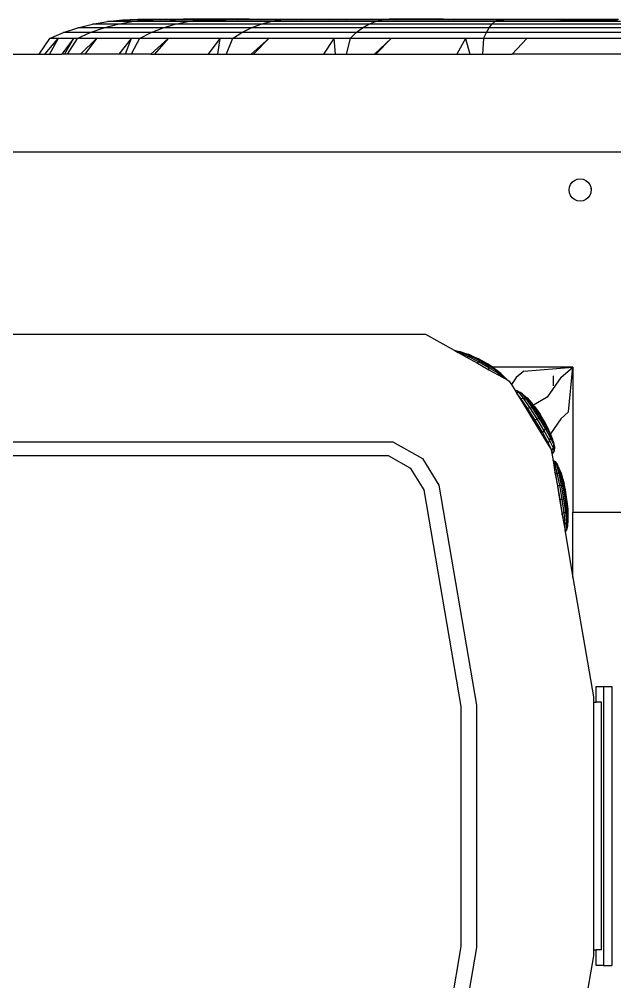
# Model space of a CAD drawing. Header units: inches. Extents: x -625442 to 34963, y -27993 to 66986.
# Drawn here: x 3347.11 to 3374.13, y 22020.91 to 22064.6 of the extents above; entities that cross this region are included whole.
import ezdxf

# ---------------------------------------------------------------- set-up
doc = ezdxf.new("R2010")
doc.units = ezdxf.units.IN
doc.header["$LTSCALE"] = 0.5
doc.header["$MEASUREMENT"] = 0
doc.layers.add('P-FURNITURE', color=201, linetype='Continuous')

# ---------------------------------------------------------------- blocks, each defined once
blk = doc.blocks.new('John Deere pl')
for p, q in [((5.6599, 3.6715), (5.6875, 3.6725)), ((5.6743, 3.6715), (5.6945, 3.6722)), ((5.6875, 3.6725), (5.6945, 3.6722)), ((5.6875, 3.6725), (5.7014, 3.6725)), ((5.6945, 3.6722), (5.7014, 3.6725)), ((5.6945, 3.6722), (5.7088, 3.6717)), ((5.7014, 3.6725), (5.7155, 3.6719)), ((5.7014, 3.6725), (5.7291, 3.6725)), ((5.7029, 3.6715), (5.7088, 3.6717)), ((5.7088, 3.6717), (5.7155, 3.6719)), ((5.7088, 3.6717), (5.7151, 3.6715)), ((5.7155, 3.6719), (5.7291, 3.6725)), ((5.7155, 3.6719), (5.7285, 3.6715)), ((5.7291, 3.6725), (5.7699, 3.6725)), ((5.7291, 3.6725), (5.7501, 3.6717)), ((5.7501, 3.6717), (5.7699, 3.6725)), ((5.7699, 3.6725), (5.7947, 3.6715)), ((5.8235, 3.6725), (5.7699, 3.6725)), ((5.8005, 3.6715), (5.8235, 3.6725)), ((5.8235, 3.6725), (5.8465, 3.6715)), ((5.8884, 3.6725), (5.8235, 3.6725)), ((5.8676, 3.6715), (5.8884, 3.6725)), ((5.8884, 3.6725), (5.9092, 3.6715)), ((5.8884, 3.6725), (5.9642, 3.6725)), ((5.9459, 3.6715), (5.9642, 3.6725)), ((5.9642, 3.6725), (5.9824, 3.6715)), ((5.9642, 3.6725), (6.0487, 3.6725)), ((6.0334, 3.6715), (6.0487, 3.6725)), ((6.0487, 3.6725), (6.0641, 3.6715)), ((6.0487, 3.6725), (6.1415, 3.6725)), ((6.1293, 3.6715), (6.1415, 3.6725)), ((6.1415, 3.6725), (6.1538, 3.6715)), ((6.24, 3.6725), (6.1415, 3.6725)), ((6.2311, 3.6715), (6.24, 3.6725)), ((6.24, 3.6725), (6.2489, 3.6715)), ((6.24, 3.6725), (6.3435, 3.6725)), ((6.3382, 3.6715), (6.3435, 3.6725)), ((6.3435, 3.6725), (6.3489, 3.6715)), ((6.3435, 3.6725), (6.4492, 3.6725)), ((6.4474, 3.6715), (6.4492, 3.6725)), ((6.4492, 3.6725), (6.4511, 3.6715)), ((6.4492, 3.6725), (6.5564, 3.6725)), ((5.553, 3.6483), (5.5788, 3.657)), ((5.5788, 3.657), (5.6054, 3.6637)), ((5.626, 3.657), (5.5788, 3.657)), ((5.6015, 3.6483), (5.626, 3.657)), ((5.6054, 3.6637), (5.6324, 3.6686)), ((5.6512, 3.6637), (5.6054, 3.6637)), ((5.626, 3.657), (5.6512, 3.6637)), ((5.733, 3.657), (5.626, 3.657)), ((5.6324, 3.6686), (5.6599, 3.6715)), ((5.6769, 3.6686), (5.6324, 3.6686)), ((5.6512, 3.6637), (5.6769, 3.6686)), ((5.7551, 3.6637), (5.6512, 3.6637)), ((5.6599, 3.6715), (5.6743, 3.6715)), ((5.7029, 3.6715), (5.6743, 3.6715)), ((5.6769, 3.6686), (5.7029, 3.6715)), ((5.7777, 3.6686), (5.6769, 3.6686)), ((5.7151, 3.6715), (5.7029, 3.6715)), ((5.7114, 3.6483), (5.733, 3.657)), ((5.7285, 3.6715), (5.7151, 3.6715)), ((5.7451, 3.6715), (5.7285, 3.6715)), ((5.733, 3.657), (5.7551, 3.6637)), ((5.8924, 3.657), (5.733, 3.657)), ((5.7451, 3.6715), (5.7501, 3.6717)), ((5.7553, 3.6715), (5.7451, 3.6715)), ((5.7501, 3.6717), (5.7553, 3.6715)), ((5.7551, 3.6637), (5.7777, 3.6686)), ((5.9099, 3.6637), (5.7551, 3.6637)), ((5.7947, 3.6715), (5.7553, 3.6715)), ((5.7777, 3.6686), (5.8005, 3.6715)), ((5.9278, 3.6686), (5.7777, 3.6686)), ((5.8005, 3.6715), (5.7947, 3.6715)), ((5.8005, 3.6715), (5.8465, 3.6715)), ((5.8676, 3.6715), (5.8465, 3.6715)), ((5.9092, 3.6715), (5.8676, 3.6715)), ((5.8753, 3.6483), (5.8924, 3.657)), ((5.8924, 3.657), (5.9099, 3.6637)), ((6.0934, 3.657), (5.8924, 3.657)), ((5.9459, 3.6715), (5.9092, 3.6715)), ((5.9099, 3.6637), (5.9278, 3.6686)), ((6.1052, 3.6637), (5.9099, 3.6637)), ((5.9278, 3.6686), (5.9459, 3.6715)), ((6.1172, 3.6686), (5.9278, 3.6686)), ((5.9824, 3.6715), (5.9459, 3.6715)), ((6.0334, 3.6715), (5.9824, 3.6715)), ((6.0641, 3.6715), (6.0334, 3.6715)), ((6.1293, 3.6715), (6.0641, 3.6715)), ((6.082, 3.6483), (6.0934, 3.657)), ((6.0934, 3.657), (6.1052, 3.6637)), ((6.3223, 3.657), (6.0934, 3.657)), ((6.1052, 3.6637), (6.1172, 3.6686)), ((6.3275, 3.6637), (6.1052, 3.6637)), ((6.1172, 3.6686), (6.1293, 3.6715)), ((6.3328, 3.6686), (6.1172, 3.6686)), ((6.1538, 3.6715), (6.1293, 3.6715)), ((6.2311, 3.6715), (6.1538, 3.6715)), ((6.2489, 3.6715), (6.2311, 3.6715)), ((6.3382, 3.6715), (6.2489, 3.6715)), ((6.3173, 3.6483), (6.3223, 3.657)), ((6.3223, 3.657), (6.3275, 3.6637)), ((6.5635, 3.657), (6.3223, 3.657)), ((6.3275, 3.6637), (6.3328, 3.6686)), ((6.5618, 3.6637), (6.3275, 3.6637)), ((6.3328, 3.6686), (6.3382, 3.6715)), ((6.56, 3.6686), (6.3328, 3.6686)), ((6.3382, 3.6715), (6.3489, 3.6715)), ((6.4474, 3.6715), (6.3489, 3.6715)), ((6.4511, 3.6715), (6.4474, 3.6715)), ((6.4511, 3.6715), (6.5546, 3.6715)), ((5.528, 3.6379), (5.5086, 3.6093)), ((5.5191, 3.6093), (5.5433, 3.6379)), ((5.528, 3.6379), (5.553, 3.6483)), ((5.5433, 3.6379), (5.528, 3.6379)), ((5.5433, 3.6379), (5.5281, 3.6093)), ((5.571, 3.6379), (5.5433, 3.6379)), ((5.571, 3.6379), (5.5499, 3.6093)), ((5.6015, 3.6483), (5.553, 3.6483)), ((5.571, 3.6379), (5.5552, 3.6093)), ((5.5778, 3.6379), (5.5598, 3.6093)), ((5.5778, 3.6379), (5.571, 3.6379)), ((5.5778, 3.6379), (5.6015, 3.6483)), ((5.6125, 3.6379), (5.5778, 3.6379)), ((5.5837, 3.6093), (5.6125, 3.6379)), ((5.6125, 3.6379), (5.5917, 3.6093)), ((5.7114, 3.6483), (5.6015, 3.6483)), ((5.6752, 3.6379), (5.6125, 3.6379)), ((5.6752, 3.6379), (5.6533, 3.6093)), ((5.6752, 3.6379), (5.6648, 3.6093)), ((5.6906, 3.6379), (5.6752, 3.6379)), ((5.6906, 3.6379), (5.6754, 3.6093)), ((5.6906, 3.6379), (5.7114, 3.6483)), ((5.7423, 3.6379), (5.6906, 3.6379)), ((5.7109, 3.6093), (5.7423, 3.6379)), ((5.8753, 3.6483), (5.7114, 3.6483)), ((5.7423, 3.6379), (5.7175, 3.6093)), ((5.8358, 3.6379), (5.7423, 3.6379)), ((5.8358, 3.6379), (5.8147, 3.6093)), ((5.8358, 3.6379), (5.8315, 3.6093)), ((5.8588, 3.6379), (5.8358, 3.6379)), ((5.8588, 3.6379), (5.8473, 3.6093)), ((5.8588, 3.6379), (5.8753, 3.6483)), ((5.924, 3.6379), (5.8588, 3.6379)), ((6.082, 3.6483), (5.8753, 3.6483)), ((5.8921, 3.6093), (5.924, 3.6379)), ((5.924, 3.6379), (5.8967, 3.6093)), ((6.0419, 3.6379), (5.924, 3.6379)), ((6.0419, 3.6379), (6.0229, 3.6093)), ((6.0709, 3.6379), (6.0419, 3.6379)), ((6.0419, 3.6379), (6.044, 3.6093)), ((6.0709, 3.6379), (6.0639, 3.6093)), ((6.0709, 3.6379), (6.082, 3.6483)), ((6.1451, 3.6379), (6.0709, 3.6379)), ((6.3173, 3.6483), (6.082, 3.6483)), ((6.1149, 3.6093), (6.1451, 3.6379)), ((6.1451, 3.6379), (6.1173, 3.6093)), ((6.2794, 3.6379), (6.1451, 3.6379)), ((6.2794, 3.6379), (6.2638, 3.6093)), ((6.3124, 3.6379), (6.2794, 3.6379)), ((6.2794, 3.6379), (6.2877, 3.6093)), ((6.3124, 3.6379), (6.3104, 3.6093)), ((6.3124, 3.6379), (6.3173, 3.6483)), ((6.3906, 3.6379), (6.3124, 3.6379)), ((6.5652, 3.6483), (6.3173, 3.6483)), ((6.3641, 3.6093), (6.3906, 3.6379)), ((6.5669, 3.6379), (6.3906, 3.6379)), ((5.3161, 3.6093), (5.5086, 3.6093)), ((5.5086, 3.6093), (5.5191, 3.6093)), ((5.5191, 3.6093), (5.5281, 3.6093)), ((5.5281, 3.6093), (5.5499, 3.6093)), ((5.5552, 3.6093), (5.5499, 3.6093)), ((5.5598, 3.6093), (5.5552, 3.6093)), ((5.5837, 3.6093), (5.5598, 3.6093)), ((5.5917, 3.6093), (5.5837, 3.6093)), ((5.6533, 3.6093), (5.5917, 3.6093)), ((5.6648, 3.6093), (5.6533, 3.6093)), ((5.6754, 3.6093), (5.6648, 3.6093)), ((5.7109, 3.6093), (5.6754, 3.6093)), ((5.7109, 3.6093), (5.7175, 3.6093)), ((5.7175, 3.6093), (5.8147, 3.6093)), ((5.8147, 3.6093), (5.8315, 3.6093)), ((5.8315, 3.6093), (5.8473, 3.6093)), ((5.8473, 3.6093), (5.8921, 3.6093)), ((5.8921, 3.6093), (5.8967, 3.6093)), ((5.8967, 3.6093), (6.0229, 3.6093)), ((6.0229, 3.6093), (6.044, 3.6093)), ((6.044, 3.6093), (6.0639, 3.6093)), ((6.0639, 3.6093), (6.1149, 3.6093)), ((6.1149, 3.6093), (6.1173, 3.6093)), ((6.1173, 3.6093), (6.2638, 3.6093)), ((6.2638, 3.6093), (6.2877, 3.6093)), ((6.2877, 3.6093), (6.3104, 3.6093)), ((6.3104, 3.6093), (6.3641, 3.6093)), ((6.5676, 3.6093), (6.3641, 3.6093)), ((6.8568, 3.4321), (5.4264, 3.4321)), ((6.4695, 3.3738), (6.4727, 3.3779)), ((6.4727, 3.3779), (6.4769, 3.3811)), ((6.4769, 3.3811), (6.4817, 3.3831)), ((6.4817, 3.3831), (6.4869, 3.3838)), ((6.4869, 3.3838), (6.492, 3.3831)), ((6.492, 3.3831), (6.4969, 3.3811)), ((6.4969, 3.3811), (6.501, 3.3779)), ((6.501, 3.3779), (6.5042, 3.3738)), ((6.4669, 3.3638), (6.4675, 3.3689)), ((6.4675, 3.3586), (6.4669, 3.3638)), ((6.4675, 3.3689), (6.4695, 3.3738)), ((6.4695, 3.3538), (6.4675, 3.3586)), ((6.5042, 3.3738), (6.5062, 3.3689)), ((6.5062, 3.3586), (6.5042, 3.3538)), ((6.5066, 3.366), (6.5055, 3.366)), ((6.5055, 3.3596), (6.5063, 3.3596)), ((6.5062, 3.3689), (6.5066, 3.366)), ((6.5063, 3.3596), (6.5062, 3.3586)), ((6.5069, 3.3638), (6.5063, 3.3596)), ((6.5066, 3.366), (6.5069, 3.3638)), ((6.4727, 3.3496), (6.4695, 3.3538)), ((6.4769, 3.3464), (6.4727, 3.3496)), ((6.4817, 3.3444), (6.4769, 3.3464)), ((6.4869, 3.3438), (6.4817, 3.3444)), ((6.492, 3.3444), (6.4869, 3.3438)), ((6.4969, 3.3464), (6.492, 3.3444)), ((6.501, 3.3496), (6.4969, 3.3464)), ((6.5042, 3.3538), (6.501, 3.3496)), ((5.3161, 3.1029), (6.2075, 3.1029)), ((6.2075, 3.1029), (6.2592, 3.074)), ((6.2592, 3.074), (6.2689, 3.072)), ((6.2592, 3.074), (6.2601, 3.0735)), ((6.2687, 3.0701), (6.2601, 3.0735)), ((6.2601, 3.0735), (6.2666, 3.0699)), ((6.2666, 3.0699), (6.2687, 3.0701)), ((6.2666, 3.0699), (6.2813, 3.0616)), ((6.2687, 3.0701), (6.2772, 3.0688)), ((6.2843, 3.0627), (6.2687, 3.0701)), ((6.2689, 3.072), (6.2814, 3.0678)), ((6.2772, 3.0688), (6.2689, 3.072)), ((6.2772, 3.0688), (6.2872, 3.0655)), ((6.2899, 3.0627), (6.2772, 3.0688)), ((6.2813, 3.0616), (6.2843, 3.0627)), ((6.2872, 3.0655), (6.2814, 3.0678)), ((6.2843, 3.0627), (6.2899, 3.0627)), ((6.3031, 3.0529), (6.2843, 3.0627)), ((6.2872, 3.0655), (6.2982, 3.0606)), ((6.2963, 3.0612), (6.2872, 3.0655)), ((6.2899, 3.0627), (6.2963, 3.0612)), ((6.3053, 3.0547), (6.2899, 3.0627)), ((6.2813, 3.0616), (6.3011, 3.0506)), ((6.2963, 3.0612), (6.3029, 3.0583)), ((6.3071, 3.0556), (6.2963, 3.0612)), ((6.3029, 3.0583), (6.2982, 3.0606)), ((6.3011, 3.0506), (6.3031, 3.0529)), ((6.3011, 3.0506), (6.322, 3.0389)), ((6.3085, 3.0554), (6.3029, 3.0583)), ((6.3031, 3.0529), (6.3053, 3.0547)), ((6.3221, 3.0423), (6.3031, 3.0529)), ((6.3053, 3.0547), (6.3071, 3.0556)), ((6.3208, 3.0461), (6.3053, 3.0547)), ((6.3181, 3.0495), (6.3071, 3.0556)), ((6.3071, 3.0556), (6.3085, 3.0554)), ((6.3142, 3.0523), (6.3085, 3.0554)), ((6.3191, 3.0493), (6.3142, 3.0523)), ((6.3181, 3.0495), (6.3142, 3.0523)), ((6.3276, 3.0438), (6.3181, 3.0495)), ((6.3208, 3.0461), (6.3181, 3.0495)), ((6.3276, 3.0438), (6.3191, 3.0493)), ((6.3342, 3.0381), (6.3208, 3.0461)), ((6.3221, 3.0423), (6.3208, 3.0461)), ((6.322, 3.0389), (6.3221, 3.0423)), ((6.322, 3.0389), (6.3398, 3.029)), ((6.3385, 3.0325), (6.3221, 3.0423)), ((6.3342, 3.0381), (6.3276, 3.0438)), ((6.328, 3.0435), (6.3276, 3.0438)), ((6.367, 3.0435), (6.328, 3.0435)), ((6.3341, 3.0395), (6.328, 3.0435)), ((6.3434, 3.032), (6.3341, 3.0395)), ((6.3385, 3.0325), (6.3342, 3.0381)), ((6.3434, 3.032), (6.3342, 3.0381)), ((6.3498, 3.025), (6.3385, 3.0325)), ((6.3398, 3.029), (6.3385, 3.0325)), ((6.3398, 3.029), (6.351, 3.0227)), ((6.3471, 3.0286), (6.3434, 3.032)), ((6.3448, 3.0305), (6.3434, 3.032)), ((6.3448, 3.0305), (6.3471, 3.0286)), ((6.3465, 3.0286), (6.3448, 3.0305)), ((6.3465, 3.0286), (6.3471, 3.0286)), ((6.3498, 3.025), (6.3465, 3.0286)), ((6.3471, 3.0286), (6.3543, 3.0209)), ((6.4739, 3.0435), (6.367, 3.0435)), ((6.3851, 3.0364), (6.3714, 3.0247)), ((6.3851, 3.0364), (6.4739, 3.0435)), ((6.4384, 3.0097), (6.4384, 3.028)), ((6.4518, 3.0247), (6.4739, 3.0435)), ((6.4656, 2.9625), (6.4739, 3.0435)), ((6.4739, 3.0435), (6.4739, 2.7813)), ((6.351, 3.0227), (6.3498, 3.025)), ((6.3543, 3.0209), (6.3498, 3.025)), ((6.351, 3.0227), (6.3543, 3.0209)), ((6.3543, 3.0209), (6.3543, 3.0209)), ((6.3543, 3.0209), (6.3587, 3.0184)), ((6.3587, 3.0184), (6.3626, 3.012)), ((6.3714, 3.0247), (6.3626, 3.012)), ((6.3626, 3.012), (6.3693, 3.0011)), ((6.4518, 3.0247), (6.4275, 2.9894)), ((6.3693, 3.0011), (6.3721, 3.0012)), ((6.3693, 3.0011), (6.3712, 2.9981)), ((6.3712, 2.9981), (6.3759, 2.9983)), ((6.3712, 2.9981), (6.3723, 2.9961)), ((6.3721, 3.0012), (6.3793, 2.9974)), ((6.3759, 2.9983), (6.3721, 3.0012)), ((6.3795, 2.9869), (6.3723, 2.9961)), ((6.3723, 2.9961), (6.3786, 2.9859)), ((6.3759, 2.9983), (6.3827, 2.9949)), ((6.3843, 2.9876), (6.3759, 2.9983)), ((6.3827, 2.9949), (6.3793, 2.9974)), ((6.3827, 2.9949), (6.3909, 2.988)), ((6.3903, 2.9852), (6.3827, 2.9949)), ((6.3786, 2.9859), (6.3795, 2.9869)), ((6.3786, 2.9859), (6.3897, 2.9677)), ((6.3795, 2.9869), (6.3843, 2.9876)), ((6.3917, 2.9693), (6.3795, 2.9869)), ((6.3843, 2.9876), (6.3903, 2.9852)), ((6.396, 2.9705), (6.3843, 2.9876)), ((6.3903, 2.9852), (6.397, 2.9801)), ((6.4008, 2.9699), (6.3903, 2.9852)), ((6.3909, 2.988), (6.3998, 2.9781)), ((6.397, 2.9801), (6.3909, 2.988)), ((6.397, 2.9801), (6.4041, 2.9725)), ((6.4056, 2.9676), (6.397, 2.9801)), ((6.4025, 2.9746), (6.3998, 2.9781)), ((6.4275, 2.9894), (6.4025, 2.9746)), ((6.3897, 2.9677), (6.3917, 2.9693)), ((6.3897, 2.9677), (6.4027, 2.9464)), ((6.3917, 2.9693), (6.396, 2.9705)), ((6.4054, 2.9479), (6.3917, 2.9693)), ((6.396, 2.9705), (6.4008, 2.9699)), ((6.4092, 2.9498), (6.396, 2.9705)), ((6.4008, 2.9699), (6.4056, 2.9676)), ((6.4126, 2.9514), (6.4008, 2.9699)), ((6.4041, 2.9725), (6.4025, 2.9746)), ((6.4041, 2.9725), (6.4111, 2.963)), ((6.4102, 2.9637), (6.4041, 2.9725)), ((6.4056, 2.9676), (6.4102, 2.9637)), ((6.4153, 2.9524), (6.4056, 2.9676)), ((6.4102, 2.9637), (6.4143, 2.9585)), ((6.4171, 2.953), (6.4102, 2.9637)), ((6.4143, 2.9585), (6.4111, 2.963)), ((6.4178, 2.9529), (6.4143, 2.9585)), ((6.4518, 2.9501), (6.4656, 2.9625)), ((6.4027, 2.9464), (6.4054, 2.9479)), ((6.4027, 2.9464), (6.4159, 2.925)), ((6.4054, 2.9479), (6.4092, 2.9498)), ((6.4186, 2.9259), (6.4054, 2.9479)), ((6.4092, 2.9498), (6.4126, 2.9514)), ((6.422, 2.9285), (6.4092, 2.9498)), ((6.4126, 2.9514), (6.4153, 2.9524)), ((6.4241, 2.9323), (6.4126, 2.9514)), ((6.4153, 2.9524), (6.4171, 2.953)), ((6.4246, 2.9369), (6.4153, 2.9524)), ((6.4171, 2.953), (6.4178, 2.9529)), ((6.4237, 2.942), (6.4171, 2.953)), ((6.4212, 2.9472), (6.4178, 2.9529)), ((6.4237, 2.942), (6.4212, 2.9472)), ((6.424, 2.9422), (6.4212, 2.9472)), ((6.4246, 2.9369), (6.4237, 2.942)), ((6.429, 2.9324), (6.4237, 2.942)), ((6.429, 2.9324), (6.424, 2.9422)), ((6.4518, 2.9501), (6.4332, 2.9232)), ((6.4159, 2.925), (6.4186, 2.9259)), ((6.4159, 2.925), (6.4273, 2.9063)), ((6.4186, 2.9259), (6.422, 2.9285)), ((6.4293, 2.9067), (6.4186, 2.9259)), ((6.422, 2.9285), (6.4241, 2.9323)), ((6.4323, 2.91), (6.422, 2.9285)), ((6.4241, 2.9323), (6.4246, 2.9369)), ((6.4333, 2.9157), (6.4241, 2.9323)), ((6.4322, 2.9233), (6.4246, 2.9369)), ((6.4322, 2.9233), (6.429, 2.9324)), ((6.4323, 2.9256), (6.429, 2.9324)), ((6.4332, 2.9232), (6.4323, 2.9256)), ((5.0316, 2.9084), (6.1484, 2.9084)), ((6.1484, 2.9084), (6.2017, 2.8786)), ((6.4273, 2.9063), (6.4293, 2.9067)), ((6.4273, 2.9063), (6.4344, 2.8947)), ((6.4293, 2.9067), (6.4323, 2.91)), ((6.4358, 2.8932), (6.4293, 2.9067)), ((6.4333, 2.9157), (6.4322, 2.9233)), ((6.4368, 2.9138), (6.4322, 2.9233)), ((6.4323, 2.91), (6.4333, 2.9157)), ((6.4387, 2.897), (6.4323, 2.91)), ((6.4368, 2.9138), (6.4332, 2.9232)), ((6.439, 2.904), (6.4333, 2.9157)), ((6.4378, 2.9098), (6.4368, 2.9138)), ((6.4376, 2.9105), (6.4368, 2.9138)), ((6.4376, 2.9105), (6.4378, 2.9098)), ((6.4377, 2.9099), (6.4376, 2.9105)), ((6.4377, 2.9099), (6.4378, 2.9098)), ((6.439, 2.904), (6.4377, 2.9099)), ((6.4378, 2.9098), (6.4402, 2.8991)), ((6.4344, 2.8947), (6.4347, 2.8931)), ((6.4347, 2.8931), (6.4358, 2.8932)), ((6.4347, 2.8931), (6.4356, 2.8875)), ((6.4358, 2.8932), (6.4387, 2.897)), ((6.4372, 2.8875), (6.4358, 2.8932)), ((6.44, 2.8915), (6.4372, 2.8875)), ((6.4387, 2.897), (6.439, 2.904)), ((6.44, 2.8915), (6.4387, 2.897)), ((6.4402, 2.8991), (6.439, 2.904)), ((6.4402, 2.8991), (6.44, 2.8915)), ((6.1406, 2.883), (5.0393, 2.883)), ((6.1811, 2.8604), (6.1406, 2.883)), ((6.2017, 2.8786), (6.2315, 2.8299)), ((6.4372, 2.8875), (6.4356, 2.8875)), ((6.4356, 2.8875), (6.4378, 2.8745)), ((6.4378, 2.8745), (6.4381, 2.8747)), ((6.4378, 2.8745), (6.4392, 2.8663)), ((6.4381, 2.8747), (6.4417, 2.8729)), ((6.4413, 2.868), (6.4381, 2.8747)), ((6.4417, 2.8729), (6.4458, 2.8668)), ((6.4448, 2.8665), (6.4417, 2.8729)), ((6.205, 2.8214), (6.1811, 2.8604)), ((6.4392, 2.8663), (6.4413, 2.868)), ((6.4392, 2.8663), (6.4413, 2.8539)), ((6.4413, 2.868), (6.4448, 2.8665)), ((6.4455, 2.8524), (6.4413, 2.868)), ((6.4423, 2.8504), (6.4413, 2.8539)), ((6.4413, 2.8539), (6.442, 2.85)), ((6.4448, 2.8665), (6.4486, 2.8611)), ((6.4489, 2.8514), (6.4448, 2.8665)), ((6.4486, 2.8611), (6.4458, 2.8668)), ((6.4486, 2.8611), (6.4523, 2.8521)), ((6.4522, 2.8475), (6.4486, 2.8611)), ((6.442, 2.85), (6.4423, 2.8504)), ((6.442, 2.85), (6.4457, 2.8282)), ((6.4423, 2.8504), (6.4455, 2.8524)), ((6.4468, 2.829), (6.4423, 2.8504)), ((6.4455, 2.8524), (6.4489, 2.8514)), ((6.4501, 2.8302), (6.4455, 2.8524)), ((6.4489, 2.8514), (6.4522, 2.8475)), ((6.4534, 2.83), (6.4489, 2.8514)), ((6.4522, 2.8475), (6.4553, 2.8411)), ((6.4562, 2.8283), (6.4522, 2.8475)), ((6.4523, 2.8521), (6.4557, 2.8403)), ((6.4553, 2.8411), (6.4523, 2.8521)), ((6.4553, 2.8411), (6.4578, 2.8325)), ((6.4586, 2.8254), (6.4553, 2.8411)), ((6.4578, 2.8325), (6.4557, 2.8403)), ((6.2717, 2.4301), (6.205, 2.8214)), ((6.2315, 2.8299), (6.2993, 2.4321)), ((6.4457, 2.8282), (6.4468, 2.829)), ((6.4457, 2.8282), (6.4498, 2.8045)), ((6.4468, 2.829), (6.4501, 2.8302)), ((6.4509, 2.8045), (6.4468, 2.829)), ((6.4501, 2.8302), (6.4534, 2.83)), ((6.4544, 2.8049), (6.4501, 2.8302)), ((6.4534, 2.83), (6.4562, 2.8283)), ((6.4575, 2.8055), (6.4534, 2.83)), ((6.4562, 2.8283), (6.4586, 2.8254)), ((6.46, 2.8064), (6.4562, 2.8283)), ((6.4601, 2.8214), (6.4578, 2.8325)), ((6.4586, 2.8254), (6.4601, 2.8214)), ((6.4616, 2.8075), (6.4586, 2.8254)), ((6.4623, 2.8087), (6.4601, 2.8214)), ((6.4498, 2.8045), (6.4509, 2.8045)), ((6.4498, 2.8045), (6.4538, 2.7809)), ((6.4509, 2.8045), (6.4544, 2.8049)), ((6.4542, 2.7807), (6.4509, 2.8045)), ((6.4544, 2.8049), (6.4575, 2.8055)), ((6.4578, 2.7802), (6.4544, 2.8049)), ((6.4575, 2.8055), (6.46, 2.8064)), ((6.4608, 2.7817), (6.4575, 2.8055)), ((6.46, 2.8064), (6.4616, 2.8075)), ((6.4629, 2.785), (6.46, 2.8064)), ((6.4616, 2.8075), (6.4623, 2.8087)), ((6.464, 2.79), (6.4616, 2.8075)), ((6.464, 2.7964), (6.4623, 2.8087)), ((6.4608, 2.7817), (6.4629, 2.785)), ((6.4629, 2.785), (6.464, 2.79)), ((6.4645, 2.7675), (6.4629, 2.785)), ((6.4649, 2.7863), (6.464, 2.7964)), ((6.464, 2.7937), (6.464, 2.7964)), ((6.4649, 2.7863), (6.464, 2.7937)), ((6.464, 2.79), (6.464, 2.7937)), ((6.4643, 2.7859), (6.464, 2.79)), ((6.465, 2.7799), (6.4643, 2.7859)), ((6.4649, 2.7798), (6.4643, 2.7859)), ((6.465, 2.7799), (6.4649, 2.7863)), ((6.4653, 2.7757), (6.4649, 2.7863)), ((6.4538, 2.7809), (6.4542, 2.7807)), ((6.4538, 2.7809), (6.4545, 2.7766)), ((6.4542, 2.7807), (6.4578, 2.7802)), ((6.4545, 2.7766), (6.4542, 2.7807)), ((6.4545, 2.7766), (6.4572, 2.7608)), ((6.4578, 2.7802), (6.4608, 2.7817)), ((6.4596, 2.76), (6.4578, 2.7802)), ((6.4626, 2.7621), (6.4608, 2.7817)), ((6.4626, 2.7621), (6.4645, 2.7675)), ((6.4645, 2.7675), (6.4651, 2.7742)), ((6.4645, 2.7651), (6.4645, 2.7675)), ((6.4649, 2.7798), (6.465, 2.7799)), ((6.465, 2.7789), (6.4649, 2.7798)), ((6.465, 2.7789), (6.465, 2.7799)), ((6.4653, 2.7757), (6.465, 2.7789)), ((6.4651, 2.7742), (6.4653, 2.7757)), ((6.4653, 2.7667), (6.4651, 2.7742)), ((6.4653, 2.7667), (6.4653, 2.7757)), ((6.4739, 2.7813), (6.5725, 2.7813)), ((6.4739, 2.6633), (6.4739, 2.7813)), ((6.4572, 2.7608), (6.4596, 2.76)), ((6.4572, 2.7608), (6.4595, 2.7474)), ((6.4596, 2.76), (6.4626, 2.7621)), ((6.4597, 2.7473), (6.4596, 2.76)), ((6.4597, 2.7473), (6.4627, 2.7499)), ((6.461, 2.7467), (6.4627, 2.7499)), ((6.4627, 2.7499), (6.4626, 2.7621)), ((6.4627, 2.7499), (6.4646, 2.7565)), ((6.4645, 2.7651), (6.4653, 2.7667)), ((6.4646, 2.7565), (6.4645, 2.7651)), ((6.4646, 2.7565), (6.4653, 2.7667)), ((6.4595, 2.7474), (6.4597, 2.7473)), ((6.4595, 2.7474), (6.4596, 2.747)), ((6.4596, 2.747), (6.4597, 2.7473)), ((6.4596, 2.747), (6.4598, 2.7456)), ((6.461, 2.7467), (6.4598, 2.7456)), ((6.4598, 2.7456), (6.4739, 2.6633)), ((6.4739, 2.6633), (6.5107, 2.4473)), ((6.5158, 2.4378), (6.5158, 2.4662)), ((6.5158, 2.4662), (6.5292, 2.4662)), ((6.5292, 2.4662), (6.5292, 1.9614)), ((6.5292, 2.4662), (6.5441, 2.4662)), ((6.5441, 2.4662), (6.5441, 1.9614)), ((6.5107, 2.4473), (6.5107, 2.4378)), ((6.5107, 2.4378), (6.5158, 2.4378)), ((6.5107, 2.4378), (6.5107, 1.9898)), ((6.5255, 2.4378), (6.5158, 2.4378)), ((6.5255, 1.9898), (6.5255, 2.4378)), ((6.2717, 1.9963), (6.2717, 2.4301)), ((6.2993, 2.4321), (6.2993, 1.9943)), ((6.205, 1.6051), (6.2717, 1.9963)), ((6.2993, 1.9943), (6.2315, 1.5966)), ((6.5107, 1.9898), (6.5107, 1.9792)), ((6.5107, 1.9898), (6.5158, 1.9898)), ((6.5158, 1.9614), (6.5158, 1.9898)), ((6.5255, 1.9898), (6.5158, 1.9898)), ((6.5107, 1.9792), (6.4739, 1.7631)), ((6.5292, 1.9614), (6.5158, 1.9614)), ((6.5292, 1.9614), (6.5441, 1.9614))]:
    blk.add_line(p, q)

msp = doc.modelspace()

# ---------------------------------------------------------------- block references
at = {"layer": 'P-FURNITURE', "xscale": 25.10658779755309, "yscale": 25.10658779755309, "zscale": 25.10658779755309}
msp.add_blockref('John Deere pl', (3209.69576, 21972.39446), dxfattribs=at)

doc.saveas('drawing.dxf')
